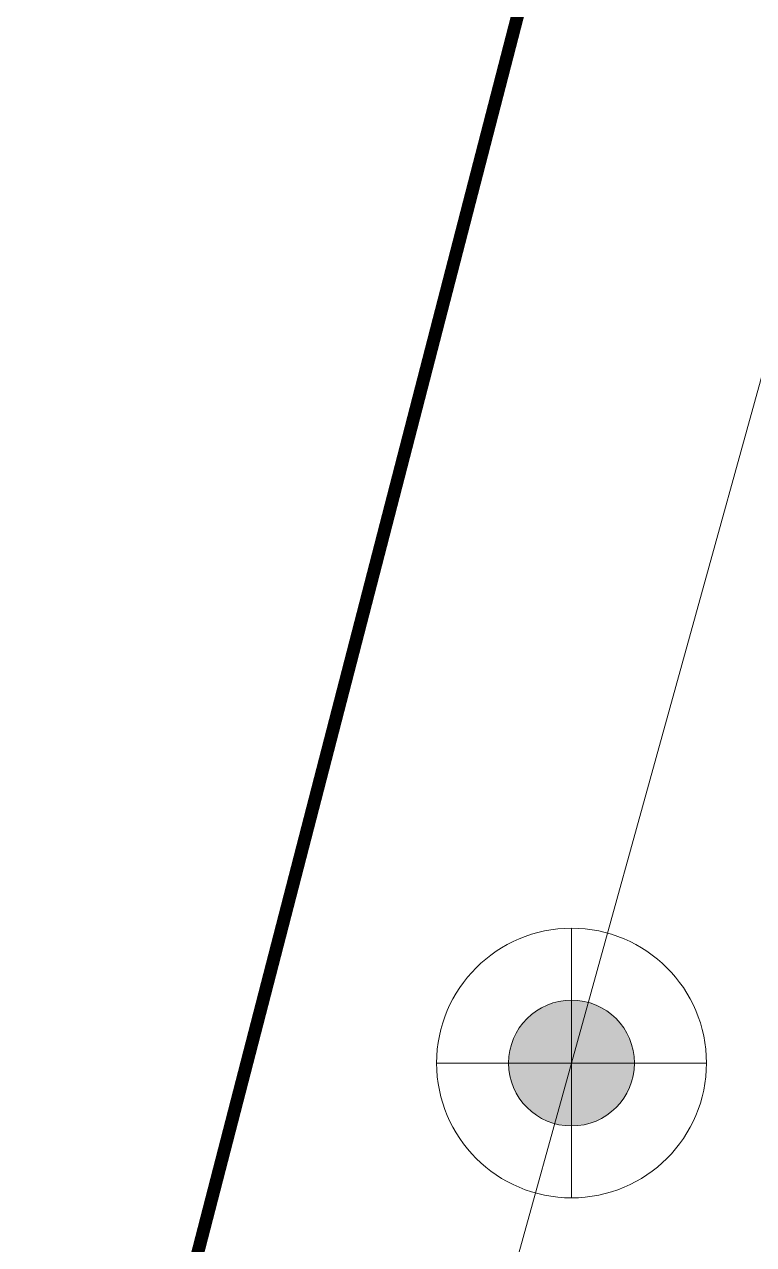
# Model space of a CAD drawing. Header units: inches. Extents: x 350994 to 353538, y 1581369 to 1583842.
# Drawn here: x 351263.4 to 351269.08, y 1583036.17 to 1583045.67 of the extents above; entities that cross this region are included whole.
import ezdxf

# ---------------------------------------------------------------- set-up
doc = ezdxf.new("R2010")
doc.units = ezdxf.units.IN
doc.header["$MEASUREMENT"] = 0
doc.linetypes.add('1', pattern=[0])
doc.layers.add('EP TF', color=5, linetype='Continuous')
doc.layers.add("ROAD'S", color=1, linetype='1')
doc.styles.get("Standard").update_dxf_attribs({"font": 'arial.ttf'})
doc.linetypes.add('SILT_FENCE', pattern='A,0.5,-0.2,["EP",Standard,S=0.1,R=0,X=-0.1,Y=-0.05],-0.2', length=0.9)

# ---------------------------------------------------------------- blocks, each defined once
blk = doc.blocks.new('EP1')
at = {"layer": 'EP TF', "lineweight": 5}
h = blk.add_hatch(color=252, dxfattribs=at)
edge = h.paths.add_edge_path()
edge.add_arc((351339.7712, 1583222.9137), 0.49, 0, 360)
at = {"layer": 'EP TF', "color": 252, "lineweight": 5}
for points in [[(351339.7712, 1583223.9637), (351339.7712, 1583221.8637)], [(351338.7212, 1583222.9137), (351340.8212, 1583222.9137)]]:
    blk.add_lwpolyline(points, dxfattribs=at)
for radius in [1.05, 0.49]:
    blk.add_circle((351339.7712, 1583222.9137), radius, dxfattribs=at)

msp = doc.modelspace()

# ---------------------------------------------------------------- linework, layer by layer
at = {"layer": 'EP TF', "color": 252, "linetype": 'SILT_FENCE', "lineweight": 5, "ltscale": 6, "elevation": 97.6136}
msp.add_lwpolyline([(351334.5485, 1583220.7615), (351313.2661, 1583201.6039), (351299.5682, 1583152.936), (351283.6557, 1583095.4134), (351267.6587, 1583037.5852), (351251.6616, 1582979.7571), (351198.8809, 1582966.7433), (351173.8393, 1582964.5107), (351151.773, 1582973.9413), (351097.7524, 1583012.0323), (351096.5409, 1583017.4695)], dxfattribs=at)
at = {"layer": "ROAD'S", "lineweight": 5, "const_width": 0.1}
msp.add_lwpolyline([(351163.4858, 1582960.5114), (351179.6973, 1582957.2251), (351187.1422, 1582957.5347), (351197.259, 1582959.5612), (351208.2106, 1582964.6121), (351218.9514, 1582971.6135), (351226.4541, 1582977.6382), (351230.6865, 1582981.6143), (351237.7088, 1582988.9008), (351245.8321, 1582997.9081), (351248.5575, 1583002.2026), (351250.8467, 1583005.1228), (351254.5739, 1583010.8429), (351256.1516, 1583014.2371), (351258.3485, 1583017.855), (351262.4608, 1583027.25), (351277.4076, 1583085.0974), (351297.075, 1583158.7755), (351303.6792, 1583157.6019), (351357.4392, 1583140.3276), (351458.799, 1583106.5327)], dxfattribs=at)

# ---------------------------------------------------------------- block references
at = {"layer": 'EP TF', "color": 1, "lineweight": 5}
msp.add_blockref('EP1', (-72.1126, -185.3285), dxfattribs=at)

doc.saveas('drawing.dxf')
